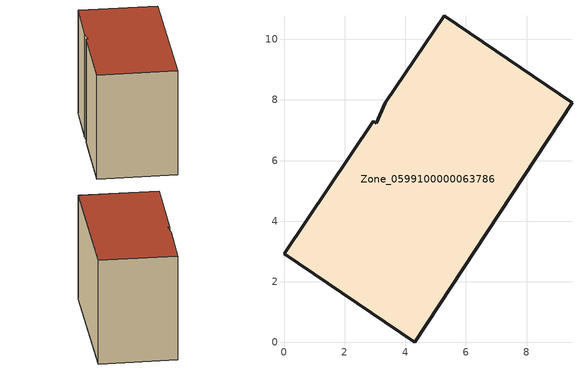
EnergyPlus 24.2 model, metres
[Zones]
Zone_0599100000063786
 floor ground (C_G): 3.05,7.22 3.34,7.9 5.28,10.78 9.5,7.9 4.31,0 0,2.93 2.94,7.3 z0
 wall outside (C_F): 9.5,7.9 5.28,10.78 3.34,7.9 3.05,7.22 2.94,7.3 0,2.93 4.31,0 9.5,7.9 z0:7.37
 roof outside (C_R): 3.05,7.22 2.94,7.3 0,2.93 4.31,0 9.5,7.9 5.28,10.78 3.34,7.9 z7.37
[BUILDING]
Pand.0599100000063786: North Axis=0; Terrain=City; Loads Convergence Tolerance Value=0.04; Temperature Convergence Tolerance Value=0.4; Solar Distribution=FullExterior; Maximum Number of Warmup Days=25; Minimum Number of Warmup Days=1
[Site:Location]
Rotterdam.The.Hague.AP_ZH_NLD Design_Conditions: Latitude=51.96; Longitude=4.45; Time Zone=1; Elevation=-4.5
[SITE:GROUNDTEMPERATURE:BUILDINGSURFACE]
18, 18, 18, 18, 18, 18, 18, 18, 18, 18, 18, 18
[MATERIAL] Thermal Absorptance=0.9; Solar Absorptance=0.7; Visible Absorptance=0.7
Name | Roughness | Thickness | Conductivity | Density | Specific Heat
G.TI.1946 | MediumSmooth | 0.15 | 1 | 540 | 1210
F.TI.1946 | Rough | 0.3 | 0.857143 | 1920 | 840
R.TI.1946 | MediumRough | 0.2 | 0.1 | 1500 | 1000
[CONSTRUCTION]
C_G: G.TI.1946
C_F: F.TI.1946
C_R: R.TI.1946
[ZONE]
Zone_0599100000063786: Type=1; Multiplier=1; Ceiling Height=Autocalculate; Volume=Autocalculate; Floor Area=autocalculate; Part of Total Floor Area=Yes
[ZONEINFILTRATION:DESIGNFLOWRATE]
Infil_Zone_0599100000063786: Zone or ZoneList or Space or SpaceList=Zone_0599100000063786; Schedule=AlwaysOn; Design Flow Rate Calculation Method=Flow/Area; Flow Rate per Floor Area=0.003; Constant Term Coefficient=1; Temperature Term Coefficient=0; Velocity Term Coefficient=0; Velocity Squared Term Coefficient=0
[HVACTEMPLATE:ZONE:IDEALLOADSAIRSYSTEM]
Zone_0599100000063786: Maximum Heating Supply Air Temperature=50; Minimum Cooling Supply Air Temperature=13; Maximum Heating Supply Air Humidity Ratio=0.0156; Minimum Cooling Supply Air Humidity Ratio=0.0077; Heating Limit=NoLimit; Cooling Limit=NoLimit; Dehumidification Control Type=ConstantSensibleHeatRatio; Cooling Sensible Heat Ratio=0.7; Dehumidification Setpoint=60; Humidification Control Type=None; Humidification Setpoint=30; Outdoor Air Method=None; Outdoor Air Flow Rate per Person=0.00944; Outdoor Air Flow Rate per Zone Floor Area=0; Outdoor Air Flow Rate per Zone=0; Demand Controlled Ventilation Type=None; Outdoor Air Economizer Type=NoEconomizer; Heat Recovery Type=None; Sensible Heat Recovery Effectiveness=0.7; Latent Heat Recovery Effectiveness=0.65
[ZONECONTROL:THERMOSTAT]
ThermostatControl_Zone_0599100000063786: Zone or ZoneList=Zone_0599100000063786; Control Type Schedule=DualSetpointControlType; Control 1=Thermostat_Zone_0599100000063786; Temperature Difference Between Cutout And Setpoint=0
[THERMOSTATSETPOINT:DUALSETPOINT]
Thermostat_Zone_0599100000063786: Heating Setpoint Temperature Schedule=HeatingSetpoint_Zone_0599100000063786; Cooling Setpoint Temperature Schedule=CoolingSetpoint_Zone_0599100000063786
[SCHEDULE:COMPACT]
HeatingSetpoint_Zone_0599100000063786: Through: 12/31, For: AllDays, Until: 24:00, 21
CoolingSetpoint_Zone_0599100000063786: Through: 12/31, For: AllDays, Until: 24:00, 24
DualSetpointControlType: Through: 12/31, For: AllDays, Until: 24:00, 4
AlwaysOn: Through: 12/31, For: AllDays, Until: 24:00, 1
